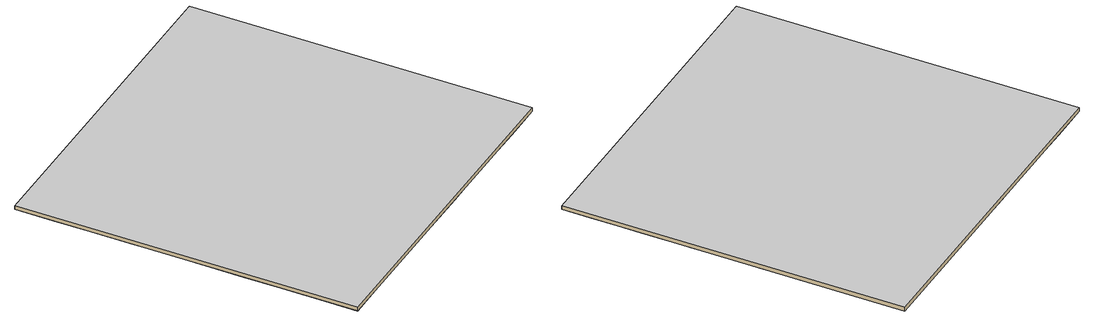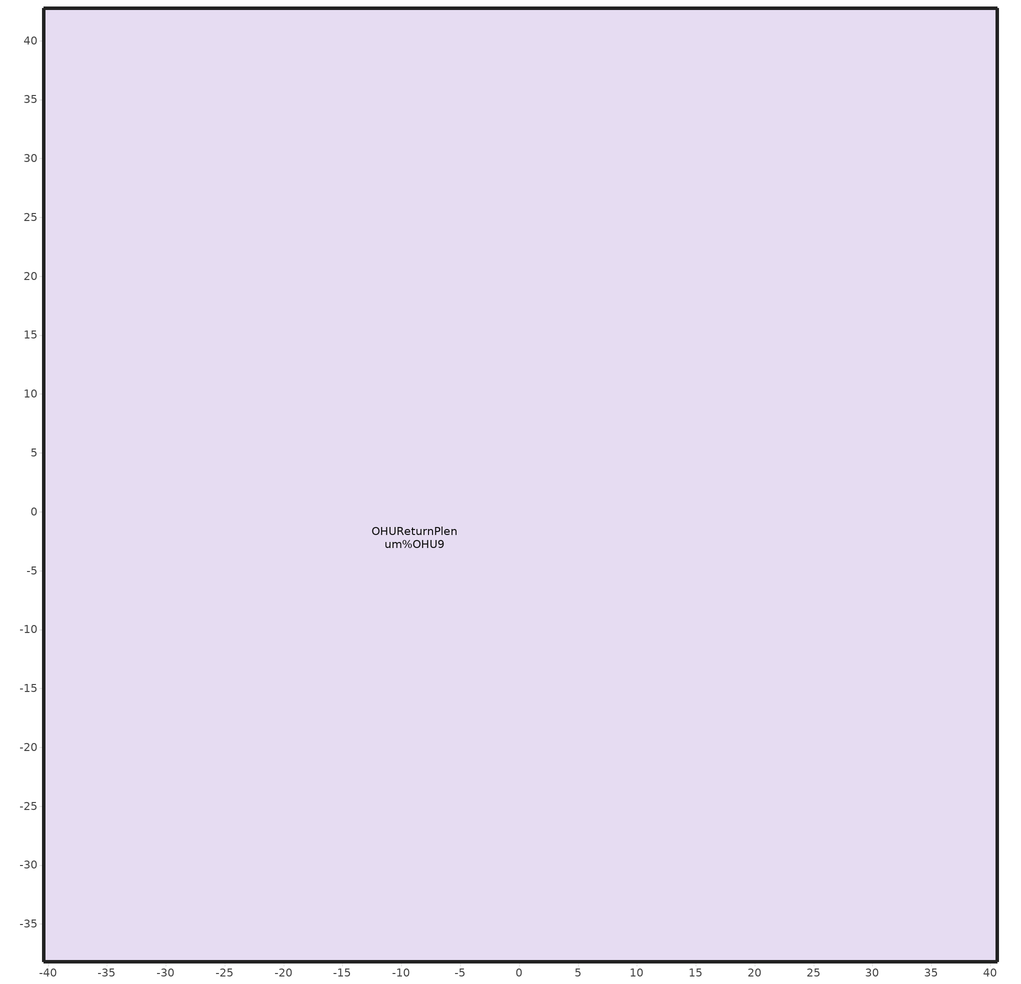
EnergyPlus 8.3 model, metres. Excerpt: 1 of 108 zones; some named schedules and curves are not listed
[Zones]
OHUReturnPlenum%OHU9
 floor to 9%MTNG%9R24%SE%9SE4 (Project Internal Floor): 32.22,-17.83 27.42,-17.83 27.42,-13.03 32.22,-13.03 z37.85
 floor to 9%Office%8934%NW%9NW3 (Project Internal Floor): -13.38,24.77 -22.38,24.77 -22.38,33.77 -13.38,33.77 z37.85
 floor to 9%MTNG%34910N%SE%9SE1 (Project Internal Floor): 34.62,-17.83 32.22,-17.83 32.22,-13.03 34.62,-13.03 z37.85; 34.62,-23.25 31.62,-23.25 31.62,-17.83 34.62,-17.83 z37.85
 floor to 9%Hall%4579%NONE%9E1 (Project Internal Floor): 12.53,-2.67 10.69,-2.67 10.69,2.25 12.53,2.26 z37.85; 31.62,-2.67 13.62,-2.67 13.62,-2.23 31.62,-2.23 z37.85; 12.55,-11.23 10.66,-11.23 10.66,-6.11 12.55,-6.11 z37.85; 32.53,-2.69 31.62,-2.69 31.62,-2.67 32.53,-2.67 z37.85; 31.62,-2.69 13.62,-2.69 13.62,-2.67 31.62,-2.67 z37.85; 32.53,-6.11 12.53,-6.11 12.53,-2.69 32.53,-2.69 z37.85; 10.66,-4.82 4.62,-4.82 4.62,-2.67 10.66,-2.67 z37.85; 12.53,-6.11 10.66,-6.11 10.66,-2.67 12.53,-2.67 z37.85; 34.37,-11.23 32.53,-11.23 32.53,-2.67 34.37,-2.67 z37.85; 37.33,-6.08 34.37,-6.08 34.37,-3.97 37.33,-3.97 z37.85; 40.62,-6.87 37.33,-6.87 37.33,-3.97 40.62,-3.97 z37.85; 34.37,-2.67 32.53,-2.67 32.53,2.28 34.37,2.27 z37.85
 floor to 9%MTNG%9B4%NE%9NE1 (Project Internal Floor): 35.07,37.97 31.02,37.97 31.02,42.77 35.07,42.77 z37.85
 floor to 9%Office%8912%NW%9NW1 (Project Internal Floor): -31.38,24.77 -40.38,24.77 -40.38,33.77 -31.38,33.77 z37.85
 floor to 9%MTNG%9R20%S%9SE4 (Project Internal Floor): 10.02,-17.83 5.82,-17.83 5.82,-13.03 10.02,-13.03 z37.85
 floor to 9%MTNG%9R19%S%9SE4 (Project Internal Floor): 5.82,-17.83 1.62,-17.83 1.62,-13.03 5.82,-13.03 z37.85
 floor to 9%MTNG%9B3%NE%9NE1 (Project Internal Floor): 40.62,36.17 35.07,36.17 35.07,42.77 40.62,42.77 z37.85
 floor to 9%Office%89232%NW%9NW3 (Project Internal Floor): -22.38,24.77 -31.38,24.77 -31.38,33.77 -22.38,33.77 z37.85
 floor to 9%Office%8945%N%9N2 (Project Internal Floor): -4.38,24.77 -13.38,24.77 -13.38,33.77 -4.38,33.77 z37.85
 floor to 9%MTNG%9R15%SW%9SW3 (Project Internal Floor): -15.78,-15.43 -19.98,-15.43 -19.98,-13.03 -15.78,-13.03 z37.85
 floor to 9%Office%7812%NW%9NW1 (Project Internal Floor): -31.38,15.77 -40.38,15.77 -40.38,24.77 -31.38,24.77 z37.85
 floor to 9%Office%8956%N%9N2 (Project Internal Floor): 4.62,24.77 -4.38,24.77 -4.38,33.77 4.62,33.77 z37.85
 floor to 9%Office%7834%NW%9NW3 (Project Internal Floor): -13.38,15.77 -13.98,15.77 -13.98,17.57 -13.38,17.57 z37.85; -13.98,15.77 -22.38,15.77 -22.38,22.37 -13.98,22.37 z37.85; -13.38,22.37 -22.38,22.37 -22.38,24.77 -13.38,24.77 z37.85
 floor to 9%MTNG%9B111%SE%9SE1 (Project Internal Floor): 40.62,-25.07 34.62,-25.07 34.62,-19.63 40.62,-19.63 z37.85
 floor to 9%Corridor%000%NE%NONE (Project Internal Floor): 35.07,36.17 31.62,36.17 31.62,37.97 35.07,37.97 z37.85; 34.63,24.77 31.62,24.77 31.62,36.17 34.63,36.17 z37.85
 floor to 9%Office%1223%SW%9SW2 (Project Internal Floor): -22.38,-38.23 -30.79,-38.23 -30.79,-29.23 -22.38,-29.23 z37.85; -30.79,-31.64 -31.38,-31.64 -31.38,-29.23 -30.79,-29.23 z37.85
 floor to 9%MTNG%9R21%S%9S2 (Project Internal Floor): 14.22,-17.83 10.02,-17.83 10.02,-13.03 14.22,-13.03 z37.85
 floor to 9%Office%89231%NW%9NW3 (Project Internal Floor): -22.38,15.77 -31.38,15.77 -31.38,24.77 -22.38,24.77 z37.85
 floor to 9%Office%1234%SW%9SW2 (Project Internal Floor): -13.38,-38.23 -22.38,-38.23 -22.38,-29.23 -13.38,-29.23 z37.85
 floor to 9%Office%5623%W%9W2 (Project Internal Floor): -22.38,-2.23 -31.38,-2.23 -31.38,6.77 -22.38,6.77 z37.85
 floor to 9%Office%6712%W%9W1 (Project Internal Floor): -31.38,6.77 -40.38,6.77 -40.38,15.77 -31.38,15.77 z37.85
 floor to 9%OA%9R11%W%9W2 (Project Internal Floor): -15.78,1.37 -19.98,1.37 -19.98,6.47 -15.78,6.47 z37.85
 floor to 9%Office%1245%S%9S1 (Project Internal Floor): -4.38,-38.23 -13.38,-38.23 -13.38,-29.23 -4.38,-29.23 z37.85
 floor to 9%Stair%0%NONE%NONE (Project Internal Floor): -4.38,-11.23 -13.38,-11.23 -13.38,6.77 -4.38,6.77 z37.85
 floor to 9%Office%91067%N%9N1 (Project Internal Floor): 13.62,33.77 4.62,33.77 4.62,42.77 13.62,42.77 z37.85
 floor to 9%Corridor%001%SE%NONE (Project Internal Floor): 40.62,-13.63 40.02,-13.63 40.02,-11.23 40.62,-11.23 z37.85; 40.02,-13.03 13.62,-13.03 13.62,-11.23 40.02,-11.23 z37.85; 16.02,-20.23 13.62,-20.23 13.62,-17.83 16.02,-17.83 z37.85; 16.02,-17.83 14.22,-17.83 14.22,-13.03 16.02,-13.03 z37.85; 31.62,-20.23 16.02,-20.23 16.02,-17.83 31.62,-17.83 z37.85
 floor to 9%Office%1267%S%9S1 (Project Internal Floor): 13.62,-38.23 4.62,-38.23 4.62,-29.23 13.62,-29.23 z37.85
 floor to 9%MTNG%9R1%NE%9NE4 (Project Internal Floor): 32.22,17.57 27.42,17.57 27.42,22.37 32.22,22.37 z37.85
 floor to 9%Office%1256%S%9S1 (Project Internal Floor): 4.62,-38.23 -4.38,-38.23 -4.38,-29.23 4.62,-29.23 z37.85
 floor to 9%Office%78910%NE%9NE1 (Project Internal Floor): 40.62,17.57 40.03,17.57 40.03,17.82 40.62,17.82 z37.85; 40.62,15.24 34.63,15.24 34.63,17.57 40.62,17.57 z37.85; 32.22,22.37 31.62,22.37 31.62,24.77 32.22,24.77 z37.85; 34.63,17.57 32.22,17.57 32.22,24.77 34.63,24.77 z37.85; 32.53,15.26 31.62,15.26 31.62,17.57 32.53,17.57 z37.85; 34.37,13.91 32.53,13.91 32.53,15.24 34.37,15.24 z37.85; 34.63,15.24 32.53,15.24 32.53,17.57 34.63,17.57 z37.85
 floor to 9%MTNG%9R4%N%9N2 (Project Internal Floor): 14.22,17.57 10.02,17.57 10.02,22.37 14.22,22.37 z37.85
 floor to 9%IS%5656%IS%9IS1 (Project Internal Floor): 4.62,-2.23 -4.38,-2.23 -4.38,6.77 4.62,6.77 z37.85
 floor to 9%Office%91078%NE%9NE2 (Project Internal Floor): 22.62,33.77 13.62,33.77 13.62,42.77 22.62,42.77 z37.85
 floor to 9%MTNG%9R18%S%9S2 (Project Internal Floor): -1.38,-17.83 -5.58,-17.83 -5.58,-13.03 -1.38,-13.03 z37.85
 floor to 9%Office%1289%SE%9SE2 (Project Internal Floor): 31.62,-33.43 22.62,-33.43 22.62,-29.23 31.62,-29.23 z37.85; 31.02,-38.23 22.62,-38.23 22.62,-33.43 31.02,-33.43 z37.85
 floor to 9%LAN%9R3%NE%9NE3 (Project Internal Floor): 20.82,17.57 14.22,17.57 14.22,22.37 20.82,22.37 z37.85
 floor to 9%MTNG%9R2%NE%9NE3 (Project Internal Floor): 27.42,17.57 22.62,17.57 22.62,22.37 27.42,22.37 z37.85
 floor to 9%MTNG%9R17%S%9S2 (Project Internal Floor): -5.58,-17.83 -13.98,-17.83 -13.98,-13.03 -5.58,-13.03 z37.85
 floor to 9%MTNG%9R6%N%9NE4 (Project Internal Floor): 5.82,17.57 1.62,17.57 1.62,22.37 5.82,22.37 z37.85
 floor to 9%Office%1278%SE%9SE2 (Project Internal Floor): 22.62,-38.23 13.62,-38.23 13.62,-29.23 22.62,-29.23 z37.85
 floor to 9%RSTRM%F%EXT%NONE (Project Internal Floor): 10.69,-2.67 4.62,-2.67 4.62,7.18 10.69,7.18 z37.85
 floor to 9%MTNG%9R5%N%9NE4 (Project Internal Floor): 10.02,17.57 5.82,17.57 5.82,22.37 10.02,22.37 z37.85
 floor to 9%Elevator%C%NONE%NONE (Project Internal Floor): 13.62,-2.69 12.53,-2.69 12.53,-2.23 13.62,-2.23 z37.85; 31.62,-2.23 13.62,-2.23 13.62,6.77 31.62,6.77 z37.85; 13.62,-2.23 12.53,-2.23 12.53,7.21 13.62,7.21 z37.85; 32.53,-2.67 31.62,-2.67 31.62,7.23 32.53,7.23 z37.85
 floor to 9%Corridor%000%S%NONE (Project Internal Floor): 1.62,-17.83 -1.38,-17.83 -1.38,-13.03 1.62,-13.03 z37.85; 13.62,-20.23 1.62,-20.23 1.62,-17.83 13.62,-17.83 z37.85; 13.62,-13.03 -13.38,-13.03 -13.38,-11.23 13.62,-11.23 z37.85; 1.62,-20.23 -13.38,-20.23 -13.38,-17.83 1.62,-17.83 z37.85
 floor to 9%Office%91034%NW%9NW2 (Project Internal Floor): -13.38,33.77 -22.38,33.77 -22.38,42.77 -13.38,42.77 z37.85
 floor to 9%MTNG%9B9%SE%9SE1 (Project Internal Floor): 35.22,-38.23 31.02,-38.23 31.02,-33.43 35.22,-33.43 z37.85
 floor to 9%Office%3423%SW%9SW3 (Project Internal Floor): -22.38,-20.23 -31.38,-20.23 -31.38,-11.23 -22.38,-11.23 z37.85
 floor to 9%MTNG%34910W%SE%9SE1 (Project Internal Floor): 34.62,-33.43 31.62,-33.43 31.62,-23.25 34.62,-23.25 z37.85; 35.22,-33.43 34.62,-33.43 34.62,-31.63 35.22,-31.63 z37.85
 floor to 9%Office%3412%SW%9SW1 (Project Internal Floor): -31.38,-20.23 -40.38,-20.23 -40.38,-11.23 -31.38,-11.23 z37.85
 floor to 9%MTNG%9R16%SW%9SW3 (Project Internal Floor): -15.78,-17.83 -19.98,-17.83 -19.98,-15.43 -15.78,-15.43 z37.85
 floor to 9%IS%6745%IS%9IS1 (Project Internal Floor): -4.38,6.77 -13.38,6.77 -13.38,15.77 -4.38,15.77 z37.85
 floor to 9%Corridor%000%SW%NONE (Project Internal Floor): -19.98,-20.23 -22.38,-20.23 -22.38,-15.43 -19.98,-15.43 z37.85; -13.98,-20.23 -19.98,-20.23 -19.98,-17.83 -13.98,-17.83 z37.85; -13.38,-20.23 -13.98,-20.23 -13.98,-17.83 -13.38,-17.83 z37.85; -13.98,-17.83 -15.78,-17.83 -15.78,-15.43 -13.98,-15.43 z37.85; -13.98,-15.43 -15.78,-15.43 -15.78,-13.03 -13.98,-13.03 z37.85; -13.38,-13.03 -22.38,-13.03 -22.38,-11.23 -13.38,-11.23 z37.85; -19.98,-15.43 -22.38,-15.43 -22.38,-13.03 -19.98,-13.03 z37.85
 floor to 9%MTNG%9R8%N%9N2 (Project Internal Floor): -5.58,17.57 -13.98,17.57 -13.98,22.37 -5.58,22.37 z37.85
 floor to 9%Hall%6779%NONE%9E1 (Project Internal Floor): 34.37,10.62 32.53,10.62 32.53,13.91 34.37,13.91 z37.85; 13.62,7.21 12.56,7.21 12.56,7.23 13.62,7.23 z37.85; 31.62,6.77 13.62,6.77 13.62,7.23 31.62,7.23 z37.85; 32.53,7.23 12.56,7.23 12.56,10.62 32.53,10.62 z37.85; 34.37,2.27 32.53,2.28 32.53,7.13 34.37,7.13 z37.85; 40.62,7.13 34.37,7.13 34.37,8.56 40.62,8.56 z37.85; 34.37,7.13 32.53,7.13 32.53,10.62 34.37,10.62 z37.85; 12.56,9.37 10.69,9.37 10.69,15.77 12.56,15.77 z37.85; 10.69,7.18 4.62,7.18 4.62,9.37 10.69,9.37 z37.85; 12.53,2.26 10.69,2.25 10.69,7.21 12.53,7.21 z37.85; 12.56,7.21 10.69,7.21 10.69,9.37 12.56,9.37 z37.85
 floor to 9%MTNG%9R7%N%9N2 (Project Internal Floor): -1.38,17.57 -5.58,17.57 -5.58,22.37 -1.38,22.37 z37.85
 floor to 9%Office%8967%N%9N2 (Project Internal Floor): 13.62,24.77 4.62,24.77 4.62,33.77 13.62,33.77 z37.85
 floor to 9%MTNG%9B6%NW%9NW1 (Project Internal Floor): -34.98,36.16 -40.38,36.16 -40.38,42.77 -34.98,42.77 z37.85
 floor to 9%Office%8978%NE%9NE3 (Project Internal Floor): 22.62,24.77 13.62,24.77 13.62,33.77 22.62,33.77 z37.85
 floor to 9%MTNG%9B112%SE%9SE1 (Project Internal Floor): 40.62,-31.64 34.62,-31.63 34.62,-25.07 40.62,-25.07 z37.85
 floor to 9%Office%8989%NE%9NE3 (Project Internal Floor): 31.62,24.77 22.62,24.77 22.62,33.77 31.62,33.77 z37.85
 floor to 9%LAN%9R22%SE%9SE3 (Project Internal Floor): 22.62,-17.83 16.02,-17.83 16.02,-13.03 22.62,-13.03 z37.85
 floor to 9%A%9B5%NW%9NW1 (Project Internal Floor): -30.78,36.16 -34.98,36.16 -34.98,42.77 -30.78,42.77 z37.85
 floor to 9%Corridor%000%N%NONE (Project Internal Floor): 13.62,15.77 1.62,15.77 1.62,17.57 13.62,17.57 z37.85; 1.62,15.77 -13.38,15.77 -13.38,17.57 1.62,17.57 z37.85; 1.62,17.57 -1.38,17.57 -1.38,22.37 1.62,22.37 z37.85; 13.62,22.37 -13.38,22.37 -13.38,24.77 13.62,24.77 z37.85
 floor to 9%MTNG%9R23%SE%9SE3 (Project Internal Floor): 27.42,-17.83 22.62,-17.83 22.62,-13.03 27.42,-13.03 z37.85
 floor to 9%ISRoom%9R12%W%9W2 (Project Internal Floor): -15.78,-4.03 -19.98,-4.03 -19.98,-0.43 -15.78,-0.43 z37.85
 floor to 9%MTNG%9R9%W%9W2 (Project Internal Floor): -15.78,11.57 -19.98,11.57 -19.98,14.57 -15.78,14.57 z37.85
 floor to 9%Office%91023%NW%9NW2 (Project Internal Floor): -22.38,36.16 -30.78,36.16 -30.78,42.77 -22.38,42.77 z37.85; -22.38,33.77 -40.38,33.77 -40.38,36.16 -22.38,36.16 z37.85
 floor to 9%A%9B10%SE%9SE1 (Project Internal Floor): 40.62,-38.23 35.22,-38.23 35.22,-31.63 40.62,-31.64 z37.85
 floor to 9%Office%91045%N%9N1 (Project Internal Floor): -4.38,33.77 -13.38,33.77 -13.38,42.77 -4.38,42.77 z37.85
 floor to 9%Smoke%000%NE%9NE1 (Project Internal Floor): 40.03,17.57 34.63,17.57 34.63,17.82 40.03,17.82 z37.85; 40.62,21.77 40.03,21.77 40.03,22.97 40.62,22.97 z37.85; 40.62,17.82 34.63,17.82 34.63,21.77 40.62,21.77 z37.85
 floor to 9%Office%91089%NE%9NE2 (Project Internal Floor): 31.02,33.77 22.62,33.77 22.62,42.77 31.02,42.77 z37.85; 31.62,33.77 31.02,33.77 31.02,37.97 31.62,37.97 z37.85
 floor to 9%Office%91056%N%9N1 (Project Internal Floor): 4.62,33.77 -4.38,33.77 -4.38,42.77 4.62,42.77 z37.85
 floor to 9%Elevator%N%NONE%NONE (Project Internal Floor): 32.53,10.62 31.62,10.62 31.62,15.26 32.53,15.26 z37.85; 31.62,10.62 12.56,10.62 12.56,15.77 31.62,15.77 z37.85
 floor to 9%MTNG%9B8%SW%9SW1 (Project Internal Floor): -30.79,-38.23 -34.98,-38.23 -34.98,-31.64 -30.79,-31.64 z37.85
 floor to 9%IS%6756%IS%9IS1 (Project Internal Floor): 4.62,6.77 -4.38,6.77 -4.38,15.77 4.62,15.77 z37.85
 floor to 9%MTNG%9B7%SW%9SW1 (Project Internal Floor): -34.98,-38.23 -40.38,-38.23 -40.38,-31.64 -34.98,-31.64 z37.85
 floor to 9%ISRoom%9R14%W%9W2 (Project Internal Floor): -15.78,-10.03 -19.98,-10.03 -19.98,-7.03 -15.78,-7.03 z37.85
 floor to 9%Corridor%001%NE%NONE (Project Internal Floor): 31.62,15.77 22.62,15.77 22.62,17.57 31.62,17.57 z37.85; 22.62,17.57 20.82,17.57 20.82,22.37 22.62,22.37 z37.85; 22.62,15.77 13.62,15.77 13.62,17.57 22.62,17.57 z37.85; 31.62,22.37 13.62,22.37 13.62,24.77 31.62,24.77 z37.85
 floor to 9%Elvtr%NE%NONE%NONE (Project Internal Floor): 40.62,8.56 34.37,8.56 34.37,15.24 40.62,15.24 z37.85
 floor to 9%RSTRM%M1%EXT%NONE (Project Internal Floor): 10.69,9.37 4.62,9.37 4.62,15.77 10.69,15.77 z37.85
 floor to 9%MTNG%9B22%NE%9NE1 (Project Internal Floor): 40.62,30.77 34.63,30.77 34.63,36.17 40.62,36.17 z37.85
 floor to 9%Office%2345%S%9S2 (Project Internal Floor): -4.38,-29.23 -13.38,-29.23 -13.38,-20.23 -4.38,-20.23 z37.85
 floor to 9%Office%5612%W%9W1 (Project Internal Floor): -31.38,-2.23 -40.38,-2.23 -40.38,6.77 -31.38,6.77 z37.85
 floor to 9%ISRoom%9R13%W%9W2 (Project Internal Floor): -15.78,-7.03 -19.98,-7.03 -19.98,-4.03 -15.78,-4.03 z37.85
 floor to 9%Corridor%001%W%NONE (Project Internal Floor): -13.38,-5.23 -15.78,-5.23 -15.78,1.37 -13.38,1.37 z37.85; -19.98,-5.23 -22.38,-5.23 -22.38,7.97 -19.98,7.97 z37.85; -19.98,7.97 -22.38,7.97 -22.38,14.57 -19.98,14.57 z37.85; -15.78,14.57 -22.38,14.57 -22.38,15.77 -15.78,15.77 z37.85; -13.38,7.97 -15.78,7.97 -15.78,15.77 -13.38,15.77 z37.85; -13.38,-10.03 -15.78,-10.03 -15.78,-5.23 -13.38,-5.23 z37.85; -13.38,-11.23 -19.98,-11.23 -19.98,-10.03 -13.38,-10.03 z37.85; -19.98,-11.23 -22.38,-11.23 -22.38,-5.23 -19.98,-5.23 z37.85; -13.38,1.37 -15.78,1.37 -15.78,7.97 -13.38,7.97 z37.85; -15.78,-0.43 -19.98,-0.43 -19.98,1.37 -15.78,1.37 z37.85
 floor to 9%Office%4523%W%9W2 (Project Internal Floor): -22.38,-11.23 -31.38,-11.23 -31.38,-2.23 -22.38,-2.23 z37.85
 floor to 9%Office%2334%SW%9SW3 (Project Internal Floor): -13.38,-29.23 -22.38,-29.23 -22.38,-20.23 -13.38,-20.23 z37.85
 floor to 9%Strg%9B12%NONE%NONE (Project Internal Floor): 40.62,-19.63 40.02,-19.63 40.02,-13.63 40.62,-13.63 z37.85; 40.02,-19.63 34.62,-19.63 34.62,-13.03 40.02,-13.03 z37.85
 floor to 9%MTNG%9B21%NE%9NE1 (Project Internal Floor): 40.62,25.37 34.63,25.37 34.63,30.77 40.62,30.77 z37.85
 floor to 9%Office%2367%S%9S2 (Project Internal Floor): 13.62,-29.23 4.62,-29.23 4.62,-20.23 13.62,-20.23 z37.85
 floor to 9%RSTRM%M2%EXT%NONE (Project Internal Floor): 10.66,-11.23 4.62,-11.23 4.62,-4.82 10.66,-4.82 z37.85
 floor to 9%Office%6723%W%9W2 (Project Internal Floor): -22.38,6.77 -31.38,6.77 -31.38,15.77 -22.38,15.77 z37.85
 floor to 9%Strg%9B1%NONE%NONE (Project Internal Floor): 40.03,21.77 34.63,21.77 34.63,22.92 40.03,22.97 z37.85; 40.62,22.97 34.63,22.92 34.63,25.37 40.62,25.37 z37.85
 floor to 9%Office%2356%S%9S2 (Project Internal Floor): 4.62,-29.23 -4.38,-29.23 -4.38,-20.23 4.62,-20.23 z37.85
 floor to 9%Office%2312%SW%9SW1 (Project Internal Floor): -31.38,-31.64 -40.38,-31.64 -40.38,-20.23 -31.38,-20.23 z37.85
 floor to 9%IS%4556%IS%9IS1 (Project Internal Floor): 4.62,-11.23 -4.38,-11.23 -4.38,-2.23 4.62,-2.23 z37.85
 floor to 9%OA%9R10%W%9W2 (Project Internal Floor): -15.78,6.47 -19.98,6.47 -19.98,11.57 -15.78,11.57 z37.85
 floor to 9%Office%2389%SE%9SE3 (Project Internal Floor): 31.62,-29.23 22.62,-29.23 22.62,-20.23 31.62,-20.23 z37.85
 floor to 9%Elvtr%SE%NONE%NONE (Project Internal Floor): 37.33,-11.23 34.37,-11.23 34.37,-6.08 37.33,-6.08 z37.85; 40.62,-11.23 37.33,-11.23 37.33,-6.87 40.62,-6.87 z37.85
 floor to 9%Office%4512%W%9W1 (Project Internal Floor): -31.38,-11.23 -40.38,-11.23 -40.38,-2.23 -31.38,-2.23 z37.85
 floor to 9%Office%2323%SW%9SW3 (Project Internal Floor): -22.38,-29.23 -31.38,-29.23 -31.38,-20.23 -22.38,-20.23 z37.85
 floor to 9%Stair%E%NONE%NONE (Project Internal Floor): 40.62,-3.97 34.37,-3.97 34.37,7.13 40.62,7.13 z37.85
 floor to 9%Office%2378%SE%9SE3 (Project Internal Floor): 22.62,-29.23 13.62,-29.23 13.62,-20.23 22.62,-20.23 z37.85
 floor to 9%Elevator%S%NONE%NONE (Project Internal Floor): 32.53,-11.23 12.55,-11.23 12.55,-6.11 32.53,-6.11 z37.85
 wall outside (Project Wall): -40.38,-38.23 40.62,-38.23 40.62,42.77 -40.38,42.77 -40.38,-38.23 z37.85:38.79
 ceiling adiabatic (Project Internal Floor): -40.38,-38.23 40.62,-38.23 40.62,42.77 -40.38,42.77 z38.79
shading: 40.62,-38.23 -40.38,-38.23 -40.38,42.77 40.62,42.77 z38.79
[Site:Location]
TOSHIBA Smart Community Center: Latitude=35.43; Longitude=139.65; Time Zone=9; Elevation=42
[Site:GroundTemperature:Shallow]
14, 14, 14, 14, 14, 14, 14, 14, 14, 14, 14, 14
[Building]
Building: North Axis=0; Terrain=Suburbs; Loads Convergence Tolerance Value=0.04; Temperature Convergence Tolerance Value=0.4; Solar Distribution=FullExterior; Maximum Number of Warmup Days=25; Minimum Number of Warmup Days=6
[Site:GroundTemperature:BuildingSurface]
18, 18, 18, 18, 18, 18, 18, 18, 18, 18, 18, 18
[SizingPeriod:DesignDay] Day of Month=15; Humidity Condition Type=WetBulb; Rain Indicator=No; Snow Indicator=No; Daylight Saving Time Indicator=No
Name | Month | Day Type | Maximum Dry-Bulb Temperature | Daily Dry-Bulb Temperature Range | Wetbulb or DewPoint at Maximum Dry-Bulb | Barometric Pressure | Wind Speed | Wind Direction | Solar Model Indicator | ASHRAE Clear Sky Optical Depth for Beam Irradiance (taub) | ASHRAE Clear Sky Optical Depth for Diffuse Irradiance (taud) | Sky Clearness
Summer Design Day in TOSHIBA Smart Community Center Jul | 7 | SummerDesignDay | 31 | 7.7 | 25 | 100905 | 4.8 | 210 | ASHRAETau | 0.546 | 1.827
Winter Design Day in TOSHIBA Smart Community Center | 1 | WinterDesignDay | -6.9 | 0 | -6.9 | 100821.5 | 1.1 | 0 | ASHRAEClearSky |  |  | 0
[Site:GroundTemperature:FCfactorMethod]
January Ground Temperature=3.79; February Ground Temperature=2.88; March Ground Temperature=4.49; April Ground Temperature=7.01; May Ground Temperature=13.59; June Ground Temperature=18.68; July Ground Temperature=22.1; August Ground Temperature=23.15; September Ground Temperature=21.37; October Ground Temperature=17.42; November Ground Temperature=12.15; December Ground Temperature=7.26
[Site:GroundReflectance:SnowModifier]
2, 2
[Site:GroundReflectance]
0.2, 0.2, 0.2, 0.2, 0.2, 0.2, 0.2, 0.2, 0.2, 0.2, 0.2, 0.2
[Site:GroundTemperature:Deep]
14, 14, 14, 14, 14, 14, 14, 14, 14, 14, 14, 14
[Construction]
Project Wall: Stucco, Gypsum Board, Wall Insulation, Gypsum Board
Project Internal Floor: Cast Concrete
[Material] Thermal Absorptance=0.9; Solar Absorptance=0.7; Visible Absorptance=0.7
Name | Roughness | Thickness | Conductivity | Density | Specific Heat
Gypsum Board | MediumRough | 0.0159 | 0.16 | 800 | 1090
Stucco | Rough | 0.0254 | 0.72 | 1856 | 840
Cast Concrete | Rough | 0.1 | 1.4 | 2100 | 840
[Material:NoMass]
Wall Insulation: Roughness=Rough; Thermal Resistance=1.8; Thermal Absorptance=0.9; Solar Absorptance=0.7; Visible Absorptance=0.7
[Coil:Cooling:DX:VariableRefrigerantFlow] Availability Schedule=VRFAvailSched; Gross Rated Total Cooling Capacity=autosize; Gross Rated Sensible Heat Ratio=autosize; Rated Air Flow Rate=autosize
Name | Cooling Capacity Ratio Modifier Function of Temperature Curve | Cooling Capacity Modifier Curve Function of Flow Fraction
9%OFFICE%4523%W%9W2 VRF DX Cooling Coil | 9%OFFICE%4523%W%9W2 VRFTUCoolCapFT | 9%OFFICE%4523%W%9W2 VRFACCoolCapFFF
9%MTNG%9B112%SE%9SE1 VRF DX Cooling Coil | 9%MTNG%9B112%SE%9SE1 VRFTUCoolCapFT | 9%MTNG%9B112%SE%9SE1 VRFACCoolCapFFF
9%ISROOM%9R13%W%9W2 VRF DX Cooling Coil | 9%ISROOM%9R13%W%9W2 VRFTUCoolCapFT | 9%ISROOM%9R13%W%9W2 VRFACCoolCapFFF
9%MTNG%9B9%SE%9SE1 VRF DX Cooling Coil | 9%MTNG%9B9%SE%9SE1 VRFTUCoolCapFT | 9%MTNG%9B9%SE%9SE1 VRFACCoolCapFFF
9%MTNG%9R9%W%9W2 VRF DX Cooling Coil | 9%MTNG%9R9%W%9W2 VRFTUCoolCapFT | 9%MTNG%9R9%W%9W2 VRFACCoolCapFFF
9%MTNG%34910N%SE%9SE1 VRF DX Cooling Coil | 9%MTNG%34910N%SE%9SE1 VRFTUCoolCapFT | 9%MTNG%34910N%SE%9SE1 VRFACCoolCapFFF
9%ISROOM%9R12%W%9W2 VRF DX Cooling Coil | 9%ISROOM%9R12%W%9W2 VRFTUCoolCapFT | 9%ISROOM%9R12%W%9W2 VRFACCoolCapFFF
9%A%9B10%SE%9SE1 VRF DX Cooling Coil | 9%A%9B10%SE%9SE1 VRFTUCoolCapFT | 9%A%9B10%SE%9SE1 VRFACCoolCapFFF
9%ISROOM%9R14%W%9W2 VRF DX Cooling Coil | 9%ISROOM%9R14%W%9W2 VRFTUCoolCapFT | 9%ISROOM%9R14%W%9W2 VRFACCoolCapFFF
9%MTNG%34910W%SE%9SE1 VRF DX Cooling Coil | 9%MTNG%34910W%SE%9SE1 VRFTUCoolCapFT | 9%MTNG%34910W%SE%9SE1 VRFACCoolCapFFF
9%OFFICE%6723%W%9W2 VRF DX Cooling Coil | 9%OFFICE%6723%W%9W2 VRFTUCoolCapFT | 9%OFFICE%6723%W%9W2 VRFACCoolCapFFF
9%MTNG%9B111%SE%9SE1 VRF DX Cooling Coil | 9%MTNG%9B111%SE%9SE1 VRFTUCoolCapFT | 9%MTNG%9B111%SE%9SE1 VRFACCoolCapFFF
9%OA%9R10%W%9W2 VRF DX Cooling Coil | 9%OA%9R10%W%9W2 VRFTUCoolCapFT | 9%OA%9R10%W%9W2 VRFACCoolCapFFF
[ZoneHVAC:TerminalUnit:VariableRefrigerantFlow]
9%MTNG%9B112%SE%9SE1 VRF Unit: VRFAvailSched, autosize, autosize, autosize, autosize, autosize, autosize, autosize, VRFFanSchedule, drawthrough, 9%MTNG%9B112%SE%9SE1 VRF Supply Fan, 9%MTNG%9B112%SE%9SE1 VRF OA Mixing Box, 9%MTNG%9B112%SE%9SE1 VRF DX Cooling Coil, 9%MTNG%9B112%SE%9SE1 VRF DX Heating Coil, 30, 20
9%OFFICE%5623%W%9W2 VRF Unit; 9%OFFICE%5623%W%9W2 VRF Unit: VRFAvailSched, autosize, autosize, autosize, autosize, autosize, autosize, autosize, VRFFanSchedule, drawthrough, 9%OFFICE%5623%W%9W2 VRF Supply Fan, 9%OFFICE%5623%W%9W2 VRF OA Mixing Box, 9%OFFICE%5623%W%9W2 VRF DX Cooling Coil, 9%OFFICE%5623%W%9W2 VRF DX Heating Coil, 30, 20
9%MTNG%9B9%SE%9SE1 VRF Unit: VRFAvailSched, autosize, autosize, autosize, autosize, autosize, autosize, autosize, VRFFanSchedule, drawthrough, 9%MTNG%9B9%SE%9SE1 VRF Supply Fan, 9%MTNG%9B9%SE%9SE1 VRF OA Mixing Box, 9%MTNG%9B9%SE%9SE1 VRF DX Cooling Coil, 9%MTNG%9B9%SE%9SE1 VRF DX Heating Coil, 30, 20
9%OA%9R11%W%9W2 VRF Unit; 9%OA%9R11%W%9W2 VRF Unit: VRFAvailSched, autosize, autosize, autosize, autosize, autosize, autosize, autosize, VRFFanSchedule, drawthrough, 9%OA%9R11%W%9W2 VRF Supply Fan, 9%OA%9R11%W%9W2 VRF OA Mixing Box, 9%OA%9R11%W%9W2 VRF DX Cooling Coil, 9%OA%9R11%W%9W2 VRF DX Heating Coil, 30, 20
9%MTNG%34910N%SE%9SE1 VRF Unit: VRFAvailSched, autosize, autosize, autosize, autosize, autosize, autosize, autosize, VRFFanSchedule, drawthrough, 9%MTNG%34910N%SE%9SE1 VRF Supply Fan, 9%MTNG%34910N%SE%9SE1 VRF OA Mixing Box, 9%MTNG%34910N%SE%9SE1 VRF DX Cooling Coil, 9%MTNG%34910N%SE%9SE1 VRF DX Heating Coil, 30, 20
9%OFFICE%4523%W%9W2 VRF Unit; 9%OFFICE%4523%W%9W2 VRF Unit: VRFAvailSched, autosize, autosize, autosize, autosize, autosize, autosize, autosize, VRFFanSchedule, drawthrough, 9%OFFICE%4523%W%9W2 VRF Supply Fan, 9%OFFICE%4523%W%9W2 VRF OA Mixing Box, 9%OFFICE%4523%W%9W2 VRF DX Cooling Coil, 9%OFFICE%4523%W%9W2 VRF DX Heating Coil, 30, 20
9%A%9B10%SE%9SE1 VRF Unit: VRFAvailSched, autosize, autosize, autosize, autosize, autosize, autosize, autosize, VRFFanSchedule, drawthrough, 9%A%9B10%SE%9SE1 VRF Supply Fan, 9%A%9B10%SE%9SE1 VRF OA Mixing Box, 9%A%9B10%SE%9SE1 VRF DX Cooling Coil, 9%A%9B10%SE%9SE1 VRF DX Heating Coil, 30, 20
9%ISROOM%9R13%W%9W2 VRF Unit; 9%ISROOM%9R13%W%9W2 VRF Unit: VRFAvailSched, autosize, autosize, autosize, autosize, autosize, autosize, autosize, VRFFanSchedule, drawthrough, 9%ISROOM%9R13%W%9W2 VRF Supply Fan, 9%ISROOM%9R13%W%9W2 VRF OA Mixing Box, 9%ISROOM%9R13%W%9W2 VRF DX Cooling Coil, 9%ISROOM%9R13%W%9W2 VRF DX Heating Coil, 30, 20
9%OFFICE%8967%N%9N2 VRF Unit; 9%OFFICE%8967%N%9N2 VRF Unit; 9%OFFICE%8967%N%9N2 VRF Unit: VRFAvailSched, autosize, autosize, autosize, autosize, autosize, autosize, autosize, VRFFanSchedule, drawthrough, 9%OFFICE%8967%N%9N2 VRF Supply Fan, 9%OFFICE%8967%N%9N2 VRF OA Mixing Box, 9%OFFICE%8967%N%9N2 VRF DX Cooling Coil, 9%OFFICE%8967%N%9N2 VRF DX Heating Coil, 30, 20
9%MTNG%9R9%W%9W2 VRF Unit; 9%MTNG%9R9%W%9W2 VRF Unit: VRFAvailSched, autosize, autosize, autosize, autosize, autosize, autosize, autosize, VRFFanSchedule, drawthrough, 9%MTNG%9R9%W%9W2 VRF Supply Fan, 9%MTNG%9R9%W%9W2 VRF OA Mixing Box, 9%MTNG%9R9%W%9W2 VRF DX Cooling Coil, 9%MTNG%9R9%W%9W2 VRF DX Heating Coil, 30, 20
9%MTNG%9R4%N%9N2 VRF Unit; 9%MTNG%9R4%N%9N2 VRF Unit; 9%MTNG%9R4%N%9N2 VRF Unit: VRFAvailSched, autosize, autosize, autosize, autosize, autosize, autosize, autosize, VRFFanSchedule, drawthrough, 9%MTNG%9R4%N%9N2 VRF Supply Fan, 9%MTNG%9R4%N%9N2 VRF OA Mixing Box, 9%MTNG%9R4%N%9N2 VRF DX Cooling Coil, 9%MTNG%9R4%N%9N2 VRF DX Heating Coil, 30, 20
9%ISROOM%9R12%W%9W2 VRF Unit; 9%ISROOM%9R12%W%9W2 VRF Unit: VRFAvailSched, autosize, autosize, autosize, autosize, autosize, autosize, autosize, VRFFanSchedule, drawthrough, 9%ISROOM%9R12%W%9W2 VRF Supply Fan, 9%ISROOM%9R12%W%9W2 VRF OA Mixing Box, 9%ISROOM%9R12%W%9W2 VRF DX Cooling Coil, 9%ISROOM%9R12%W%9W2 VRF DX Heating Coil, 30, 20
9%OFFICE%8945%N%9N2 VRF Unit; 9%OFFICE%8945%N%9N2 VRF Unit; 9%OFFICE%8945%N%9N2 VRF Unit: VRFAvailSched, autosize, autosize, autosize, autosize, autosize, autosize, autosize, VRFFanSchedule, drawthrough, 9%OFFICE%8945%N%9N2 VRF Supply Fan, 9%OFFICE%8945%N%9N2 VRF OA Mixing Box, 9%OFFICE%8945%N%9N2 VRF DX Cooling Coil, 9%OFFICE%8945%N%9N2 VRF DX Heating Coil, 30, 20
9%ISROOM%9R14%W%9W2 VRF Unit; 9%ISROOM%9R14%W%9W2 VRF Unit: VRFAvailSched, autosize, autosize, autosize, autosize, autosize, autosize, autosize, VRFFanSchedule, drawthrough, 9%ISROOM%9R14%W%9W2 VRF Supply Fan, 9%ISROOM%9R14%W%9W2 VRF OA Mixing Box, 9%ISROOM%9R14%W%9W2 VRF DX Cooling Coil, 9%ISROOM%9R14%W%9W2 VRF DX Heating Coil, 30, 20
9%OFFICE%8956%N%9N2 VRF Unit; 9%OFFICE%8956%N%9N2 VRF Unit; 9%OFFICE%8956%N%9N2 VRF Unit: VRFAvailSched, autosize, autosize, autosize, autosize, autosize, autosize, autosize, VRFFanSchedule, drawthrough, 9%OFFICE%8956%N%9N2 VRF Supply Fan, 9%OFFICE%8956%N%9N2 VRF OA Mixing Box, 9%OFFICE%8956%N%9N2 VRF DX Cooling Coil, 9%OFFICE%8956%N%9N2 VRF DX Heating Coil, 30, 20
9%OFFICE%6723%W%9W2 VRF Unit: VRFAvailSched, autosize, autosize, autosize, autosize, autosize, autosize, autosize, VRFFanSchedule, drawthrough, 9%OFFICE%6723%W%9W2 VRF Supply Fan, 9%OFFICE%6723%W%9W2 VRF OA Mixing Box, 9%OFFICE%6723%W%9W2 VRF DX Cooling Coil, 9%OFFICE%6723%W%9W2 VRF DX Heating Coil, 30, 20
9%MTNG%9R8%N%9N2 VRF Unit; 9%MTNG%9R8%N%9N2 VRF Unit; 9%MTNG%9R8%N%9N2 VRF Unit: VRFAvailSched, autosize, autosize, autosize, autosize, autosize, autosize, autosize, VRFFanSchedule, drawthrough, 9%MTNG%9R8%N%9N2 VRF Supply Fan, 9%MTNG%9R8%N%9N2 VRF OA Mixing Box, 9%MTNG%9R8%N%9N2 VRF DX Cooling Coil, 9%MTNG%9R8%N%9N2 VRF DX Heating Coil, 30, 20
9%OA%9R10%W%9W2 VRF Unit: VRFAvailSched, autosize, autosize, autosize, autosize, autosize, autosize, autosize, VRFFanSchedule, drawthrough, 9%OA%9R10%W%9W2 VRF Supply Fan, 9%OA%9R10%W%9W2 VRF OA Mixing Box, 9%OA%9R10%W%9W2 VRF DX Cooling Coil, 9%OA%9R10%W%9W2 VRF DX Heating Coil, 30, 20
9%MTNG%9R7%N%9N2 VRF Unit; 9%MTNG%9R7%N%9N2 VRF Unit; 9%MTNG%9R7%N%9N2 VRF Unit: VRFAvailSched, autosize, autosize, autosize, autosize, autosize, autosize, autosize, VRFFanSchedule, drawthrough, 9%MTNG%9R7%N%9N2 VRF Supply Fan, 9%MTNG%9R7%N%9N2 VRF OA Mixing Box, 9%MTNG%9R7%N%9N2 VRF DX Cooling Coil, 9%MTNG%9R7%N%9N2 VRF DX Heating Coil, 30, 20
9%OFFICE%8934%NW%9NW3 VRF Unit; 9%OFFICE%8934%NW%9NW3 VRF Unit; 9%OFFICE%8934%NW%9NW3 VRF Unit: VRFAvailSched, autosize, autosize, autosize, autosize, autosize, autosize, autosize, VRFFanSchedule, drawthrough, 9%OFFICE%8934%NW%9NW3 VRF Supply Fan, 9%OFFICE%8934%NW%9NW3 VRF OA Mixing Box, 9%OFFICE%8934%NW%9NW3 VRF DX Cooling Coil, 9%OFFICE%8934%NW%9NW3 VRF DX Heating Coil, 30, 20
9%OFFICE%7834%NW%9NW3 VRF Unit; 9%OFFICE%7834%NW%9NW3 VRF Unit; 9%OFFICE%7834%NW%9NW3 VRF Unit: VRFAvailSched, autosize, autosize, autosize, autosize, autosize, autosize, autosize, VRFFanSchedule, drawthrough, 9%OFFICE%7834%NW%9NW3 VRF Supply Fan, 9%OFFICE%7834%NW%9NW3 VRF OA Mixing Box, 9%OFFICE%7834%NW%9NW3 VRF DX Cooling Coil, 9%OFFICE%7834%NW%9NW3 VRF DX Heating Coil, 30, 20
9%OFFICE%89232%NW%9NW3 VRF Unit; 9%OFFICE%89232%NW%9NW3 VRF Unit; 9%OFFICE%89232%NW%9NW3 VRF Unit: VRFAvailSched, autosize, autosize, autosize, autosize, autosize, autosize, autosize, VRFFanSchedule, drawthrough, 9%OFFICE%89232%NW%9NW3 VRF Supply Fan, 9%OFFICE%89232%NW%9NW3 VRF OA Mixing Box, 9%OFFICE%89232%NW%9NW3 VRF DX Cooling Coil, 9%OFFICE%89232%NW%9NW3 VRF DX Heating Coil, 30, 20
9%OFFICE%89231%NW%9NW3 VRF Unit; 9%OFFICE%89231%NW%9NW3 VRF Unit; 9%OFFICE%89231%NW%9NW3 VRF Unit: VRFAvailSched, autosize, autosize, autosize, autosize, autosize, autosize, autosize, VRFFanSchedule, drawthrough, 9%OFFICE%89231%NW%9NW3 VRF Supply Fan, 9%OFFICE%89231%NW%9NW3 VRF OA Mixing Box, 9%OFFICE%89231%NW%9NW3 VRF DX Cooling Coil, 9%OFFICE%89231%NW%9NW3 VRF DX Heating Coil, 30, 20
9%OFFICE%91034%NW%9NW2 VRF Unit; 9%OFFICE%91034%NW%9NW2 VRF Unit; 9%OFFICE%91034%NW%9NW2 VRF Unit: VRFAvailSched, autosize, autosize, autosize, autosize, autosize, autosize, autosize, VRFFanSchedule, drawthrough, 9%OFFICE%91034%NW%9NW2 VRF Supply Fan, 9%OFFICE%91034%NW%9NW2 VRF OA Mixing Box, 9%OFFICE%91034%NW%9NW2 VRF DX Cooling Coil, 9%OFFICE%91034%NW%9NW2 VRF DX Heating Coil, 30, 20
9%OFFICE%91023%NW%9NW2 VRF Unit; 9%OFFICE%91023%NW%9NW2 VRF Unit; 9%OFFICE%91023%NW%9NW2 VRF Unit: VRFAvailSched, autosize, autosize, autosize, autosize, autosize, autosize, autosize, VRFFanSchedule, drawthrough, 9%OFFICE%91023%NW%9NW2 VRF Supply Fan, 9%OFFICE%91023%NW%9NW2 VRF OA Mixing Box, 9%OFFICE%91023%NW%9NW2 VRF DX Cooling Coil, 9%OFFICE%91023%NW%9NW2 VRF DX Heating Coil, 30, 20
9%HALL%6779%NONE%9E1 VRF Unit; 9%HALL%6779%NONE%9E1 VRF Unit; 9%HALL%6779%NONE%9E1 VRF Unit: VRFAvailSched, autosize, autosize, autosize, autosize, autosize, autosize, autosize, VRFFanSchedule, drawthrough, 9%HALL%6779%NONE%9E1 VRF Supply Fan, 9%HALL%6779%NONE%9E1 VRF OA Mixing Box, 9%HALL%6779%NONE%9E1 VRF DX Cooling Coil, 9%HALL%6779%NONE%9E1 VRF DX Heating Coil, 30, 20
9%HALL%4579%NONE%9E1 VRF Unit; 9%HALL%4579%NONE%9E1 VRF Unit; 9%HALL%4579%NONE%9E1 VRF Unit: VRFAvailSched, autosize, autosize, autosize, autosize, autosize, autosize, autosize, VRFFanSchedule, drawthrough, 9%HALL%4579%NONE%9E1 VRF Supply Fan, 9%HALL%4579%NONE%9E1 VRF OA Mixing Box, 9%HALL%4579%NONE%9E1 VRF DX Cooling Coil, 9%HALL%4579%NONE%9E1 VRF DX Heating Coil, 30, 20
9%IS%6745%IS%9IS1 VRF Unit; 9%IS%6745%IS%9IS1 VRF Unit; 9%IS%6745%IS%9IS1 VRF Unit: VRFAvailSched, autosize, autosize, autosize, autosize, autosize, autosize, autosize, VRFFanSchedule, drawthrough, 9%IS%6745%IS%9IS1 VRF Supply Fan, 9%IS%6745%IS%9IS1 VRF OA Mixing Box, 9%IS%6745%IS%9IS1 VRF DX Cooling Coil, 9%IS%6745%IS%9IS1 VRF DX Heating Coil, 30, 20
9%IS%6756%IS%9IS1 VRF Unit; 9%IS%6756%IS%9IS1 VRF Unit; 9%IS%6756%IS%9IS1 VRF Unit: VRFAvailSched, autosize, autosize, autosize, autosize, autosize, autosize, autosize, VRFFanSchedule, drawthrough, 9%IS%6756%IS%9IS1 VRF Supply Fan, 9%IS%6756%IS%9IS1 VRF OA Mixing Box, 9%IS%6756%IS%9IS1 VRF DX Cooling Coil, 9%IS%6756%IS%9IS1 VRF DX Heating Coil, 30, 20
9%IS%5656%IS%9IS1 VRF Unit; 9%IS%5656%IS%9IS1 VRF Unit; 9%IS%5656%IS%9IS1 VRF Unit: VRFAvailSched, autosize, autosize, autosize, autosize, autosize, autosize, autosize, VRFFanSchedule, drawthrough, 9%IS%5656%IS%9IS1 VRF Supply Fan, 9%IS%5656%IS%9IS1 VRF OA Mixing Box, 9%IS%5656%IS%9IS1 VRF DX Cooling Coil, 9%IS%5656%IS%9IS1 VRF DX Heating Coil, 30, 20
9%IS%4556%IS%9IS1 VRF Unit; 9%IS%4556%IS%9IS1 VRF Unit; 9%IS%4556%IS%9IS1 VRF Unit: VRFAvailSched, autosize, autosize, autosize, autosize, autosize, autosize, autosize, VRFFanSchedule, drawthrough, 9%IS%4556%IS%9IS1 VRF Supply Fan, 9%IS%4556%IS%9IS1 VRF OA Mixing Box, 9%IS%4556%IS%9IS1 VRF DX Cooling Coil, 9%IS%4556%IS%9IS1 VRF DX Heating Coil, 30, 20
9%OFFICE%3423%SW%9SW3 VRF Unit; 9%OFFICE%3423%SW%9SW3 VRF Unit; 9%OFFICE%3423%SW%9SW3 VRF Unit: VRFAvailSched, autosize, autosize, autosize, autosize, autosize, autosize, autosize, VRFFanSchedule, drawthrough, 9%OFFICE%3423%SW%9SW3 VRF Supply Fan, 9%OFFICE%3423%SW%9SW3 VRF OA Mixing Box, 9%OFFICE%3423%SW%9SW3 VRF DX Cooling Coil, 9%OFFICE%3423%SW%9SW3 VRF DX Heating Coil, 30, 20
9%MTNG%9R16%SW%9SW3 VRF Unit; 9%MTNG%9R16%SW%9SW3 VRF Unit; 9%MTNG%9R16%SW%9SW3 VRF Unit: VRFAvailSched, autosize, autosize, autosize, autosize, autosize, autosize, autosize, VRFFanSchedule, drawthrough, 9%MTNG%9R16%SW%9SW3 VRF Supply Fan, 9%MTNG%9R16%SW%9SW3 VRF OA Mixing Box, 9%MTNG%9R16%SW%9SW3 VRF DX Cooling Coil, 9%MTNG%9R16%SW%9SW3 VRF DX Heating Coil, 30, 20
9%MTNG%9R15%SW%9SW3 VRF Unit; 9%MTNG%9R15%SW%9SW3 VRF Unit; 9%MTNG%9R15%SW%9SW3 VRF Unit: VRFAvailSched, autosize, autosize, autosize, autosize, autosize, autosize, autosize, VRFFanSchedule, drawthrough, 9%MTNG%9R15%SW%9SW3 VRF Supply Fan, 9%MTNG%9R15%SW%9SW3 VRF OA Mixing Box, 9%MTNG%9R15%SW%9SW3 VRF DX Cooling Coil, 9%MTNG%9R15%SW%9SW3 VRF DX Heating Coil, 30, 20
9%OFFICE%2323%SW%9SW3 VRF Unit; 9%OFFICE%2323%SW%9SW3 VRF Unit; 9%OFFICE%2323%SW%9SW3 VRF Unit: VRFAvailSched, autosize, autosize, autosize, autosize, autosize, autosize, autosize, VRFFanSchedule, drawthrough, 9%OFFICE%2323%SW%9SW3 VRF Supply Fan, 9%OFFICE%2323%SW%9SW3 VRF OA Mixing Box, 9%OFFICE%2323%SW%9SW3 VRF DX Cooling Coil, 9%OFFICE%2323%SW%9SW3 VRF DX Heating Coil, 30, 20
9%OFFICE%2334%SW%9SW3 VRF Unit; 9%OFFICE%2334%SW%9SW3 VRF Unit; 9%OFFICE%2334%SW%9SW3 VRF Unit: VRFAvailSched, autosize, autosize, autosize, autosize, autosize, autosize, autosize, VRFFanSchedule, drawthrough, 9%OFFICE%2334%SW%9SW3 VRF Supply Fan, 9%OFFICE%2334%SW%9SW3 VRF OA Mixing Box, 9%OFFICE%2334%SW%9SW3 VRF DX Cooling Coil, 9%OFFICE%2334%SW%9SW3 VRF DX Heating Coil, 30, 20
9%MTNG%9R1%NE%9NE4 VRF Unit; 9%MTNG%9R1%NE%9NE4 VRF Unit; 9%MTNG%9R1%NE%9NE4 VRF Unit: VRFAvailSched, autosize, autosize, autosize, autosize, autosize, autosize, autosize, VRFFanSchedule, drawthrough, 9%MTNG%9R1%NE%9NE4 VRF Supply Fan, 9%MTNG%9R1%NE%9NE4 VRF OA Mixing Box, 9%MTNG%9R1%NE%9NE4 VRF DX Cooling Coil, 9%MTNG%9R1%NE%9NE4 VRF DX Heating Coil, 30, 20
9%MTNG%9R6%N%9NE4 VRF Unit; 9%MTNG%9R6%N%9NE4 VRF Unit; 9%MTNG%9R6%N%9NE4 VRF Unit: VRFAvailSched, autosize, autosize, autosize, autosize, autosize, autosize, autosize, VRFFanSchedule, drawthrough, 9%MTNG%9R6%N%9NE4 VRF Supply Fan, 9%MTNG%9R6%N%9NE4 VRF OA Mixing Box, 9%MTNG%9R6%N%9NE4 VRF DX Cooling Coil, 9%MTNG%9R6%N%9NE4 VRF DX Heating Coil, 30, 20
9%MTNG%9R5%N%9NE4 VRF Unit; 9%MTNG%9R5%N%9NE4 VRF Unit; 9%MTNG%9R5%N%9NE4 VRF Unit: VRFAvailSched, autosize, autosize, autosize, autosize, autosize, autosize, autosize, VRFFanSchedule, drawthrough, 9%MTNG%9R5%N%9NE4 VRF Supply Fan, 9%MTNG%9R5%N%9NE4 VRF OA Mixing Box, 9%MTNG%9R5%N%9NE4 VRF DX Cooling Coil, 9%MTNG%9R5%N%9NE4 VRF DX Heating Coil, 30, 20
9%OFFICE%1245%S%9S1 VRF Unit; 9%OFFICE%1245%S%9S1 VRF Unit; 9%OFFICE%1245%S%9S1 VRF Unit: VRFAvailSched, autosize, autosize, autosize, autosize, autosize, autosize, autosize, VRFFanSchedule, drawthrough, 9%OFFICE%1245%S%9S1 VRF Supply Fan, 9%OFFICE%1245%S%9S1 VRF OA Mixing Box, 9%OFFICE%1245%S%9S1 VRF DX Cooling Coil, 9%OFFICE%1245%S%9S1 VRF DX Heating Coil, 30, 20
9%OFFICE%1256%S%9S1 VRF Unit; 9%OFFICE%1256%S%9S1 VRF Unit; 9%OFFICE%1256%S%9S1 VRF Unit: VRFAvailSched, autosize, autosize, autosize, autosize, autosize, autosize, autosize, VRFFanSchedule, drawthrough, 9%OFFICE%1256%S%9S1 VRF Supply Fan, 9%OFFICE%1256%S%9S1 VRF OA Mixing Box, 9%OFFICE%1256%S%9S1 VRF DX Cooling Coil, 9%OFFICE%1256%S%9S1 VRF DX Heating Coil, 30, 20
9%OFFICE%1223%SW%9SW2 VRF Unit; 9%OFFICE%1223%SW%9SW2 VRF Unit; 9%OFFICE%1223%SW%9SW2 VRF Unit: VRFAvailSched, autosize, autosize, autosize, autosize, autosize, autosize, autosize, VRFFanSchedule, drawthrough, 9%OFFICE%1223%SW%9SW2 VRF Supply Fan, 9%OFFICE%1223%SW%9SW2 VRF OA Mixing Box, 9%OFFICE%1223%SW%9SW2 VRF DX Cooling Coil, 9%OFFICE%1223%SW%9SW2 VRF DX Heating Coil, 30, 20
9%OFFICE%1267%S%9S1 VRF Unit; 9%OFFICE%1267%S%9S1 VRF Unit; 9%OFFICE%1267%S%9S1 VRF Unit: VRFAvailSched, autosize, autosize, autosize, autosize, autosize, autosize, autosize, VRFFanSchedule, drawthrough, 9%OFFICE%1267%S%9S1 VRF Supply Fan, 9%OFFICE%1267%S%9S1 VRF OA Mixing Box, 9%OFFICE%1267%S%9S1 VRF DX Cooling Coil, 9%OFFICE%1267%S%9S1 VRF DX Heating Coil, 30, 20
9%OFFICE%8978%NE%9NE3 VRF Unit; 9%OFFICE%8978%NE%9NE3 VRF Unit; 9%OFFICE%8978%NE%9NE3 VRF Unit: VRFAvailSched, autosize, autosize, autosize, autosize, autosize, autosize, autosize, VRFFanSchedule, drawthrough, 9%OFFICE%8978%NE%9NE3 VRF Supply Fan, 9%OFFICE%8978%NE%9NE3 VRF OA Mixing Box, 9%OFFICE%8978%NE%9NE3 VRF DX Cooling Coil, 9%OFFICE%8978%NE%9NE3 VRF DX Heating Coil, 30, 20
9%OFFICE%8989%NE%9NE3 VRF Unit; 9%OFFICE%8989%NE%9NE3 VRF Unit; 9%OFFICE%8989%NE%9NE3 VRF Unit: VRFAvailSched, autosize, autosize, autosize, autosize, autosize, autosize, autosize, VRFFanSchedule, drawthrough, 9%OFFICE%8989%NE%9NE3 VRF Supply Fan, 9%OFFICE%8989%NE%9NE3 VRF OA Mixing Box, 9%OFFICE%8989%NE%9NE3 VRF DX Cooling Coil, 9%OFFICE%8989%NE%9NE3 VRF DX Heating Coil, 30, 20
9%LAN%9R3%NE%9NE3 VRF Unit; 9%LAN%9R3%NE%9NE3 VRF Unit; 9%LAN%9R3%NE%9NE3 VRF Unit: VRFAvailSched, autosize, autosize, autosize, autosize, autosize, autosize, autosize, VRFFanSchedule, drawthrough, 9%LAN%9R3%NE%9NE3 VRF Supply Fan, 9%LAN%9R3%NE%9NE3 VRF OA Mixing Box, 9%LAN%9R3%NE%9NE3 VRF DX Cooling Coil, 9%LAN%9R3%NE%9NE3 VRF DX Heating Coil, 30, 20
9%OFFICE%1234%SW%9SW2 VRF Unit; 9%OFFICE%1234%SW%9SW2 VRF Unit; 9%OFFICE%1234%SW%9SW2 VRF Unit: VRFAvailSched, autosize, autosize, autosize, autosize, autosize, autosize, autosize, VRFFanSchedule, drawthrough, 9%OFFICE%1234%SW%9SW2 VRF Supply Fan, 9%OFFICE%1234%SW%9SW2 VRF OA Mixing Box, 9%OFFICE%1234%SW%9SW2 VRF DX Cooling Coil, 9%OFFICE%1234%SW%9SW2 VRF DX Heating Coil, 30, 20
9%OFFICE%3412%SW%9SW1 VRF Unit; 9%OFFICE%3412%SW%9SW1 VRF Unit; 9%OFFICE%3412%SW%9SW1 VRF Unit: VRFAvailSched, autosize, autosize, autosize, autosize, autosize, autosize, autosize, VRFFanSchedule, drawthrough, 9%OFFICE%3412%SW%9SW1 VRF Supply Fan, 9%OFFICE%3412%SW%9SW1 VRF OA Mixing Box, 9%OFFICE%3412%SW%9SW1 VRF DX Cooling Coil, 9%OFFICE%3412%SW%9SW1 VRF DX Heating Coil, 30, 20
9%MTNG%9B7%SW%9SW1 VRF Unit; 9%MTNG%9B7%SW%9SW1 VRF Unit; 9%MTNG%9B7%SW%9SW1 VRF Unit: VRFAvailSched, autosize, autosize, autosize, autosize, autosize, autosize, autosize, VRFFanSchedule, drawthrough, 9%MTNG%9B7%SW%9SW1 VRF Supply Fan, 9%MTNG%9B7%SW%9SW1 VRF OA Mixing Box, 9%MTNG%9B7%SW%9SW1 VRF DX Cooling Coil, 9%MTNG%9B7%SW%9SW1 VRF DX Heating Coil, 30, 20
9%MTNG%9B8%SW%9SW1 VRF Unit; 9%MTNG%9B8%SW%9SW1 VRF Unit; 9%MTNG%9B8%SW%9SW1 VRF Unit: VRFAvailSched, autosize, autosize, autosize, autosize, autosize, autosize, autosize, VRFFanSchedule, drawthrough, 9%MTNG%9B8%SW%9SW1 VRF Supply Fan, 9%MTNG%9B8%SW%9SW1 VRF OA Mixing Box, 9%MTNG%9B8%SW%9SW1 VRF DX Cooling Coil, 9%MTNG%9B8%SW%9SW1 VRF DX Heating Coil, 30, 20
9%OFFICE%2312%SW%9SW1 VRF Unit; 9%OFFICE%2312%SW%9SW1 VRF Unit; 9%OFFICE%2312%SW%9SW1 VRF Unit: VRFAvailSched, autosize, autosize, autosize, autosize, autosize, autosize, autosize, VRFFanSchedule, drawthrough, 9%OFFICE%2312%SW%9SW1 VRF Supply Fan, 9%OFFICE%2312%SW%9SW1 VRF OA Mixing Box, 9%OFFICE%2312%SW%9SW1 VRF DX Cooling Coil, 9%OFFICE%2312%SW%9SW1 VRF DX Heating Coil, 30, 20
9%MTNG%9R2%NE%9NE3 VRF Unit; 9%MTNG%9R2%NE%9NE3 VRF Unit; 9%MTNG%9R2%NE%9NE3 VRF Unit: VRFAvailSched, autosize, autosize, autosize, autosize, autosize, autosize, autosize, VRFFanSchedule, drawthrough, 9%MTNG%9R2%NE%9NE3 VRF Supply Fan, 9%MTNG%9R2%NE%9NE3 VRF OA Mixing Box, 9%MTNG%9R2%NE%9NE3 VRF DX Cooling Coil, 9%MTNG%9R2%NE%9NE3 VRF DX Heating Coil, 30, 20
9%MTNG%9R17%S%9S2 VRF Unit: VRFAvailSched, autosize, autosize, autosize, autosize, autosize, autosize, autosize, VRFFanSchedule, drawthrough, 9%MTNG%9R17%S%9S2 VRF Supply Fan, 9%MTNG%9R17%S%9S2 VRF OA Mixing Box, 9%MTNG%9R17%S%9S2 VRF DX Cooling Coil, 9%MTNG%9R17%S%9S2 VRF DX Heating Coil, 30, 20
9%MTNG%9R19%S%9SE4 VRF Unit: VRFAvailSched, autosize, autosize, autosize, autosize, autosize, autosize, autosize, VRFFanSchedule, drawthrough, 9%MTNG%9R19%S%9SE4 VRF Supply Fan, 9%MTNG%9R19%S%9SE4 VRF OA Mixing Box, 9%MTNG%9R19%S%9SE4 VRF DX Cooling Coil, 9%MTNG%9R19%S%9SE4 VRF DX Heating Coil, 30, 20
[ZoneInfiltration:DesignFlowRate]
OHUReturnPlenum%OHU9 Infiltration: Zone or ZoneList=OHUReturnPlenum%OHU9; Schedule=On 24/7; Design Flow Rate Calculation Method=Flow/zone; Design Flow Rate=0.129404; Constant Term Coefficient=1; Temperature Term Coefficient=0; Velocity Term Coefficient=0; Velocity Squared Term Coefficient=0
[Zone]
OHUReturnPlenum%OHU9: Type=1; Multiplier=1; Volume=5432; Floor Area=6466.67; Zone Inside Convection Algorithm=CeilingDiffuser
[Schedule:Compact]
On 24/7: Through: 12/31, For: AllDays, Until: 24:00, 1
